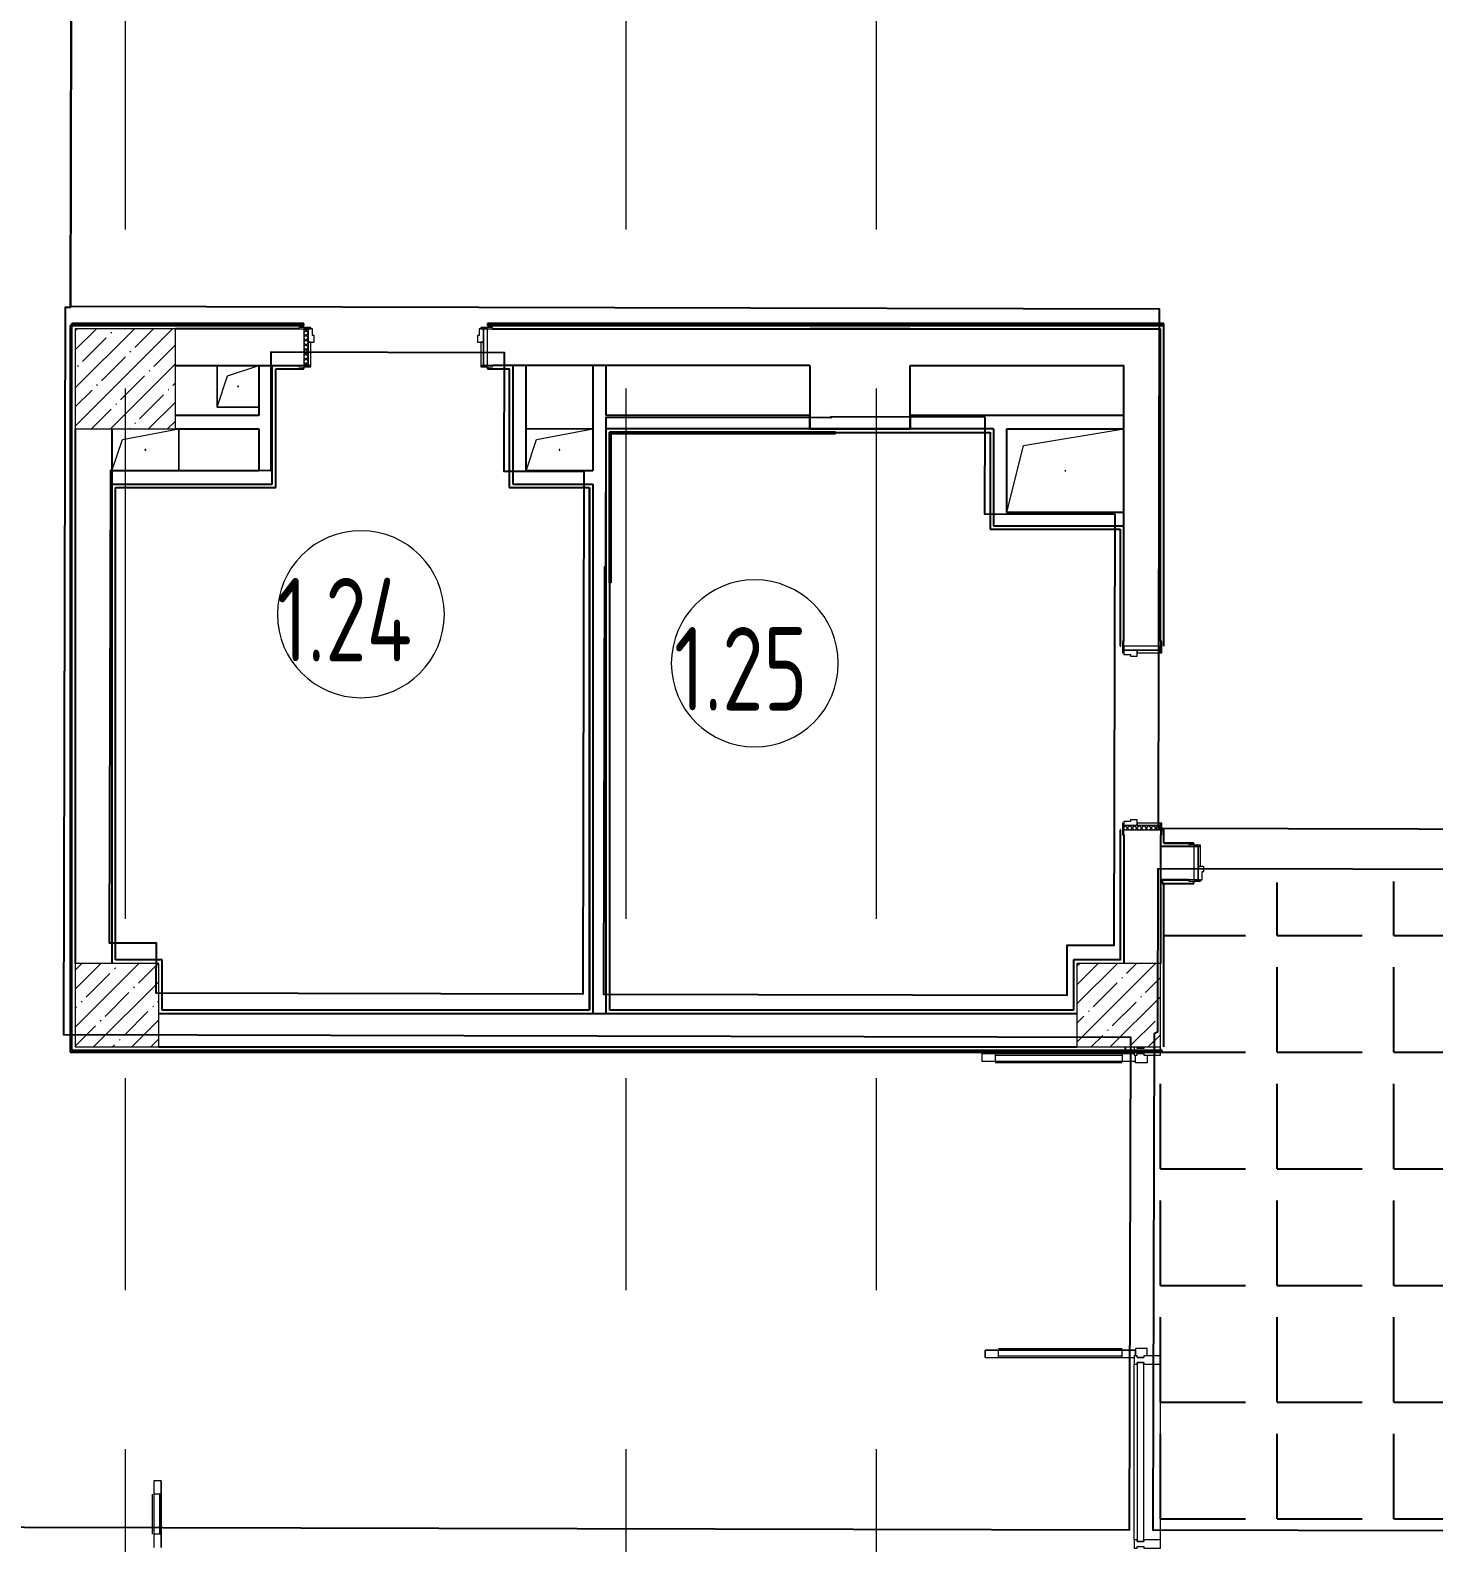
# Model space of a CAD drawing. Header units: millimetres. Extents: x -625 to 415037, y -3642 to 102118.
# Drawn here: x 13505 to 21912, y 7796 to 16851 of the extents above; entities that cross this region are included whole.
import ezdxf

# ---------------------------------------------------------------- set-up
doc = ezdxf.new("R2010")
doc.units = ezdxf.units.MM
doc.linetypes.add('Осевая', pattern=[6350, 1270, -952.5, 3175, -952.5])
doc.layers.add('1) плитка  КР1', color=40, linetype='Continuous')
for name, color, linetype, lineweight in [('A-AREA-IDEN', 7, 'Continuous', 9), ('A-DETL-GENF', 7, 'Continuous', 9), ('A-DOOR-FRAM-2', 7, 'Continuous', 5), ('A-GENM', 7, 'Continuous', 9), ('A-GLAZ-CURT-2', 7, 'Continuous', 20), ('A-GLAZ-CWMG', 7, 'Continuous', 9), ('A-GLAZ-CWMG-1', 7, 'Continuous', 20), ('S-COLS-1', 7, 'Continuous', 5), ('Оси-2', 7, 'Осевая', 9)]:
    doc.layers.add(name, color=color, linetype=linetype, lineweight=lineweight)
doc.layers.add('A-DOOR-FRAM-1', color=7, linetype='Continuous', lineweight=5, true_color=0xc0c0c0)
doc.styles.add('СПДС', font='ГОСТ тип А.ttf', dxfattribs={"width": 0.9})
pattern_1 = [(45, (-371.384, 174.685), (-14.1421, 14.1421), []), (135, (-371.384, 174.685), (-14.1421, -14.1421), [])]

# ---------------------------------------------------------------- blocks, each defined once
blk = doc.blocks.new('BSC_Колонна _Прямоугольная - 600х600-V16-Объем проектирования 1 этажа')
at = {"layer": 'S-COLS-1'}
h = blk.add_hatch(dxfattribs=at)
h.set_pattern_fill('FP_25', color=256, style=0, pattern_type=2)
h.set_pattern_definition([(45, (-14010, -14900), (-114.0493, 114.0493), []), (45, (-13895.95, -14900), (-114.0493, 114.0493), [201.612, -40.322, 6.706, -33.617])])
h.paths.add_polyline_path([(-80, -300), (300, -300), (300, 300), (-300, 300), (-300, -300)])
for p, q in [((300, 300), (-300, 300)), ((-300, 300), (-300, -300)), ((300, -300), (300, 300)), ((-300, -300), (300, -300))]:
    blk.add_line(p, q, dxfattribs=at)
blk = doc.blocks.new('Прямоугольный импост - Импост структурный с накладкой - 160мм Темный-30756008-Объем проектирования 1 этажа')
at = {"layer": 'A-GLAZ-CWMG-1'}
for p, q in [((-50, 0), (-50, 17)), ((-50, 17), (0, 17)), ((-40, 0), (-50, 0)), ((-40, -40), (-40, 0)), ((0, 0), (-10, 0)), ((-10, 0), (-10, -40)), ((0, 17), (0, 0)), ((-50, -140), (-50, -40)), ((-50, -40), (-40, -40)), ((-10, -40), (0, -40)), ((0, -40), (0, -140)), ((0, -140), (-50, -140))]:
    blk.add_line(p, q, dxfattribs=at)
blk = doc.blocks.new('Дверь_Витражная_остекление_ - ДВН_CОШ в витраже-31920700-Объем проектирования 1 этажа')
at = {"layer": 'A-DETL-GENF'}
for p, q in [((-900, 60), (-855.2, 60)), ((-855, 60), (-855, -10)), ((860, 60), (855, 60)), ((855, 60), (855, -10)), ((900, 60), (860, 60)), ((910, 0), (910, 40)), ((-910, -930), (-910, -17)), ((-910, -17), (-910, -930)), ((-910, -90), (-865, -90)), ((-865, -10), (-900, -10)), ((-865, -10), (-900, -10)), ((-855, -10), (-900, -10)), ((-900, -850), (-900, -90)), ((-865, -17), (-865, -10)), ((-865, -17), (-865, -10)), ((-865, -930), (-865, -17)), ((-865, -930), (-865, -17)), ((-856, -850), (-856, -90)), ((855, -10), (900, -10)), ((856, -830), (856, -90)), ((865, -10), (900, -10)), ((865, -867), (865, -10)), ((865, -10), (865, -867)), ((900, -10), (865, -10)), ((868.7, -90), (865, -90)), ((910, -90), (868.7, -90)), ((900, -830), (900, -90)), ((910, -908.5), (910, -17)), ((910, -908.5), (910, -17)), ((-910, -850), (-865, -850)), ((868.7, -830), (865, -830)), ((865, -910), (865, -867)), ((865, -867), (865, -910)), ((910, -830), (868.7, -830)), ((-910, -930), (-865, -930)), ((-910, -930), (-865, -930)), ((910, -910), (865, -910)), ((865, -910), (910, -910))]:
    blk.add_line(p, q, dxfattribs=at)
blk = doc.blocks.new('Прямоугольный импост - Импост структурный с накладкой - 160мм Темный-31915521-Объем проектирования 1 этажа')
at = {"layer": 'A-GLAZ-CWMG-1'}
for p, q in [((-25, 17), (25, 17)), ((-15, 0), (-25, 0)), ((-15, -40), (-15, 0)), ((25, 0), (15, 0)), ((15, 0), (15, -40)), ((25, 17), (25, 0)), ((-25, -40), (-15, -40)), ((15, -40), (25, -40)), ((25, -40), (25, -140)), ((25, -140), (-25, -140))]:
    blk.add_line(p, q, dxfattribs=at)
blk = doc.blocks.new('Системная панель - Стекло - 40мм-31920837-Объем проектирования 1 этажа')
at = {"layer": 'A-GLAZ-CURT-2'}
for p, q in [((535, 40), (-535, 40)), ((-535, 40), (-535, 0)), ((-535, 0), (535, 0)), ((535, 0), (535, 40))]:
    blk.add_line(p, q, dxfattribs=at)
blk = doc.blocks.new('Прямоугольный импост - Импост структурный с накладкой - 160мм Темный-31920697-Объем проектирования 1 этажа')
at = {"layer": 'A-GLAZ-CWMG'}
for p, q in [((20053.3, 7950), (20053.3, 9000)), ((20210.3, 7950), (20210.3, 9000))]:
    blk.add_line(p, q, dxfattribs=at)
blk = doc.blocks.new('Прямоугольный импост - Импост структурный с накладкой - 160мм Темный-30755591-Объем проектирования 1 этажа')
at = {"layer": 'A-GLAZ-CWMG-1'}
for p, q in [((-25, 0), (-25, 17)), ((-25, 17), (25, 17)), ((-15, 0), (-25, 0)), ((-15, -40), (-15, 0)), ((25, 0), (15, 0)), ((15, 0), (15, -40)), ((25, 17), (25, 0)), ((-25, -140), (-25, -40)), ((-25, -40), (-15, -40)), ((15, -40), (25, -40)), ((25, -40), (25, -140)), ((25, -140), (-25, -140))]:
    blk.add_line(p, q, dxfattribs=at)
blk = doc.blocks.new('110_Дверь_СКБ_1Ст_Внутренняя1 - Д-13 1100x2100h_кладовая-33288301-Объем проектирования 1 этажа')
at = {"layer": 'A-DOOR-FRAM-2'}
h = blk.add_hatch(dxfattribs=at)
h.set_pattern_fill('FP_86', color=256, style=0, pattern_type=2)
h.set_pattern_definition(pattern_1)
h.paths.add_polyline_path([(-512.5, -110), (-512.5, 110), (-537.5, 110), (-537.5, -110)])
at = {"layer": 'A-DOOR-FRAM-1'}
for p, q in [((-497.5, 118), (-567.5, 118)), ((-567.5, 118), (-567.5, 110)), ((-567.5, 110), (-497.5, 110)), ((-512.5, 110), (-537.5, 110)), ((-537.5, 110), (-537.5, -110)), ((-487.5, 110), (-512.5, 110)), ((-512.5, 110), (-512.5, 30)), ((-512.5, -110), (-512.5, 110)), ((-497.5, 110), (-512.5, 110)), ((-512.5, 110), (-512.5, 109)), ((-512.5, 109), (-497.5, 109)), ((-497.5, 110), (-497.5, 118)), ((-497.5, 109), (-497.5, 110)), ((-487.5, 70), (-487.5, 110)), ((512.5, 110), (512.5, 70)), ((537.5, 110), (512.5, 110)), ((592.5, 118), (522.5, 118)), ((522.5, 118), (522.5, 110)), ((537.5, 110), (522.5, 110)), ((522.5, 110), (522.5, 109)), ((522.5, 110), (592.5, 110)), ((522.5, 109), (537.5, 109)), ((537.5, 30), (537.5, 110)), ((562.5, 110), (537.5, 110)), ((537.5, 110), (537.5, -110)), ((537.5, 109), (537.5, 110)), ((562.5, -110), (562.5, 110)), ((592.5, 110), (592.5, 118)), ((-512.5, 30), (-477.5, 30)), ((-497.5, 30), (-512.5, 30)), ((-512.5, 30), (-512.5, -110)), ((-497.5, -110), (-497.5, 30)), ((-477.5, 70), (-487.5, 70)), ((-477.5, 30), (-477.5, 70)), ((512.5, 70), (502.5, 70)), ((502.5, 70), (502.5, 30)), ((502.5, 30), (537.5, 30)), ((537.5, 30), (522.5, 30)), ((522.5, 30), (522.5, -110)), ((537.5, -110), (537.5, 30)), ((-497.5, -110), (-567.5, -110)), ((-567.5, -110), (-567.5, -118)), ((-567.5, -118), (-497.5, -118)), ((-537.5, -110), (-512.5, -110)), ((-512.5, -110), (-497.5, -110)), ((-497.5, -118), (-497.5, -110)), ((522.5, -110), (537.5, -110)), ((592.5, -110), (522.5, -110)), ((522.5, -110), (522.5, -118)), ((522.5, -118), (592.5, -118)), ((537.5, -110), (562.5, -110)), ((592.5, -118), (592.5, -110))]:
    blk.add_line(p, q, dxfattribs=at)
blk = doc.blocks.new('110_Дверь_СКБ_1Ст_Внутренняя1 - Д-4к_п__1100x2100h_Артистические EI30-23985503-Объем проектирования 1 этажа')
at = {"layer": 'A-DOOR-FRAM-2'}
h = blk.add_hatch(dxfattribs=at)
h.set_pattern_fill('FP_86', color=256, style=0, pattern_type=2)
h.set_pattern_definition(pattern_1)
h.paths.add_polyline_path([(-537.5, -110), (-512.5, -110), (-512.5, 110), (-537.5, 110)])
at = {"layer": 'A-DOOR-FRAM-1'}
for p, q in [((-497.5, 118), (-567.5, 118)), ((-567.5, 118), (-567.5, 110)), ((-567.5, 110), (-497.5, 110)), ((-512.5, 110), (-537.5, 110)), ((-537.5, 110), (-537.5, -110)), ((-487.5, 110), (-512.5, 110)), ((-512.5, 110), (-512.5, 30)), ((-512.5, -110), (-512.5, 110)), ((-497.5, 110), (-512.5, 110)), ((-512.5, 110), (-512.5, 109)), ((-512.5, 109), (-497.5, 109)), ((-497.5, 110), (-497.5, 118)), ((-497.5, 109), (-497.5, 110)), ((-487.5, 70), (-487.5, 110)), ((512.5, 110), (512.5, 70)), ((537.5, 110), (512.5, 110)), ((592.5, 118), (522.5, 118)), ((522.5, 118), (522.5, 110)), ((537.5, 110), (522.5, 110)), ((522.5, 110), (522.5, 109)), ((522.5, 110), (592.5, 110)), ((522.5, 109), (537.5, 109)), ((537.5, 30), (537.5, 110)), ((562.5, 110), (537.5, 110)), ((537.5, 110), (537.5, -110)), ((537.5, 109), (537.5, 110)), ((562.5, -110), (562.5, 110)), ((592.5, 110), (592.5, 118)), ((-512.5, 30), (-477.5, 30)), ((-497.5, 30), (-512.5, 30)), ((-512.5, 30), (-512.5, -110)), ((-497.5, -110), (-497.5, 30)), ((-477.5, 70), (-487.5, 70)), ((-477.5, 30), (-477.5, 70)), ((512.5, 70), (502.5, 70)), ((502.5, 70), (502.5, 30)), ((502.5, 30), (537.5, 30)), ((537.5, 30), (522.5, 30)), ((522.5, 30), (522.5, -110)), ((537.5, -110), (537.5, 30)), ((-497.5, -110), (-567.5, -110)), ((-567.5, -110), (-567.5, -118)), ((-567.5, -118), (-497.5, -118)), ((-537.5, -110), (-512.5, -110)), ((-512.5, -110), (-497.5, -110)), ((-497.5, -118), (-497.5, -110)), ((522.5, -110), (537.5, -110)), ((592.5, -110), (522.5, -110)), ((522.5, -110), (522.5, -118)), ((522.5, -118), (592.5, -118)), ((537.5, -110), (562.5, -110)), ((592.5, -118), (592.5, -110))]:
    blk.add_line(p, q, dxfattribs=at)
blk = doc.blocks.new('BSC_Колонна _Прямоугольная - 500х500-V86-Объем проектирования 1 этажа')
at = {"layer": 'S-COLS-1'}
h = blk.add_hatch(dxfattribs=at)
h.set_pattern_fill('FP_103', color=256, style=0, pattern_type=2)
h.set_pattern_definition([(45, (-19960, -11150), (-114.0493, 114.0493), []), (45, (-19845.95, -11150), (-114.0493, 114.0493), [201.613, -40.323, 6.706, -33.617])])
h.paths.add_polyline_path([(-250, -250), (250, -250), (250, 250), (-250, 250), (-250, -50)])
for p, q in [((250, 250), (-250, 250)), ((-250, 250), (-250, -250)), ((250, -250), (250, 250)), ((-250, -250), (250, -250))]:
    blk.add_line(p, q, dxfattribs=at)
blk = doc.blocks.new('110_Дверь_СКБ_2Ст - Д-10 1800x2100h_Актовый зал EI30-23435156-Объем проектирования 1 этажа')
at = {"layer": 'A-DOOR-FRAM-2'}
h = blk.add_hatch(dxfattribs=at)
h.set_pattern_fill('FP_115', color=256, style=0, pattern_type=2)
h.set_pattern_definition([(45, (-771.384, 164.685), (-14.1421, 14.1421), []), (135, (-771.384, 164.685), (-14.1421, -14.1421), [])])
h.paths.add_polyline_path([(-937.5, 100), (-937.5, -100), (-912.5, -100), (-912.5, 100)])
at = {"layer": 'A-DOOR-FRAM-1'}
for p, q in [((-897.5, 108), (-967.5, 108)), ((-967.5, 108), (-967.5, 100)), ((-967.5, 100), (-897.5, 100)), ((-912.5, 100), (-937.5, 100)), ((-937.5, 100), (-937.5, -100)), ((-887.5, 100), (-912.5, 100)), ((-912.5, 100), (-912.5, 20)), ((-912.5, -100), (-912.5, 100)), ((-897.5, 100), (-897.5, 108)), ((-887.5, 50), (-887.5, 100)), ((912.5, 100), (912.5, 50)), ((937.5, 100), (912.5, 100)), ((992.5, 108), (922.5, 108)), ((922.5, 108), (922.5, 100)), ((922.5, 100), (992.5, 100)), ((937.5, 20), (937.5, 100)), ((962.5, 100), (937.5, 100)), ((937.5, 100), (937.5, -100)), ((962.5, -100), (962.5, 100)), ((992.5, 100), (992.5, 108)), ((-912.5, 20), (-877.5, 20)), ((-897.5, 20), (-912.5, 20)), ((-912.5, 20), (-912.5, -100)), ((-897.5, -100), (-897.5, 20)), ((-877.5, 50), (-887.5, 50)), ((-877.5, 20), (-877.5, 50)), ((912.5, 50), (902.5, 50)), ((902.5, 50), (902.5, 20)), ((902.5, 20), (937.5, 20)), ((937.5, 20), (922.5, 20)), ((922.5, 20), (922.5, -100)), ((937.5, -100), (937.5, 20)), ((-897.5, -100), (-967.5, -100)), ((-967.5, -100), (-967.5, -108)), ((-967.5, -108), (-897.5, -108)), ((-937.5, -100), (-912.5, -100)), ((-912.5, -100), (-897.5, -100)), ((-897.5, -108), (-897.5, -100)), ((922.5, -100), (937.5, -100)), ((992.5, -100), (922.5, -100)), ((922.5, -100), (922.5, -108)), ((922.5, -108), (992.5, -108)), ((937.5, -100), (962.5, -100)), ((992.5, -108), (992.5, -100))]:
    blk.add_line(p, q, dxfattribs=at)
blk = doc.blocks.new('GM_Отверстие прямоугольное _в плите_ - Отверстие-21608683-Объем проектирования 1 этажа')
at = {"layer": 'A-GENM'}
for p, q in [((-137.5, 62.5), (200, 125)), ((200, 125), (200, -125)), ((200, -125), (200, 125)), ((-200, -125), (-137.5, 62.5))]:
    blk.add_line(p, q, dxfattribs=at)
for start, end in [(360, 180), (180, 360)]:
    blk.add_arc((0, 0), 2.5, start, end, dxfattribs=at)
blk = doc.blocks.new('GM_Отверстие прямоугольное _в плите_ - Отверстие-V115-Объем проектирования 1 этажа')
at = {"layer": 'A-GENM'}
for p, q in [((-200, 125), (200, 125)), ((200, 125), (-200, 125)), ((-137.5, 62.5), (200, 125)), ((-200, -125), (-137.5, 62.5))]:
    blk.add_line(p, q, dxfattribs=at)
for start, end in [(360, 180), (180, 360)]:
    blk.add_arc((0, 0), 2.5, start, end, dxfattribs=at)
blk = doc.blocks.new('BSC_Колонна _Прямоугольная - 500х500-V137-Объем проектирования 1 этажа')
at = {"layer": 'S-COLS-1'}
h = blk.add_hatch(dxfattribs=at)
h.set_pattern_fill('FP_139', color=256, style=0, pattern_type=2)
h.set_pattern_definition([(45, (-13960, -11150), (-114.0493, 114.0493), []), (45, (-13845.95, -11150), (-114.0493, 114.0493), [201.612, -40.322, 6.706, -33.617])])
h.paths.add_polyline_path([(-250, -250), (250, -250), (250, 250), (-250, 247.8), (-250, -206.3)])
for p, q in [((250, 250), (-250, 250)), ((-250, 250), (-250, -250)), ((250, -250), (250, 250)), ((-250, -250), (250, -250))]:
    blk.add_line(p, q, dxfattribs=at)
blk = doc.blocks.new('GM_Отверстие прямоугольное _в плите_ - Отверстие-21955854-Объем проектирования 1 этажа')
at = {"layer": 'A-GENM'}
for p, q in [((-250, 150), (350, 250)), ((-350, -250), (-250, 150))]:
    blk.add_line(p, q, dxfattribs=at)
for start, end in [(360, 180), (180, 360)]:
    blk.add_arc((0, 0), 2.5, start, end, dxfattribs=at)
blk = doc.blocks.new('BSC_Колонна _Прямоугольная - 500х500-V167-Объем проектирования 1 этажа')
at = {"layer": 'S-COLS-1'}
for p, q in [((250, 250), (-250, 250)), ((-250, 250), (-250, -250)), ((250, -250), (250, 250)), ((-250, -250), (250, -250))]:
    blk.add_line(p, q, dxfattribs=at)
blk = doc.blocks.new('GM_Отверстие прямоугольное _в плите_ - Отверстие-V203-Объем проектирования 1 этажа')
at = {"layer": 'A-GENM'}
for p, q in [((-125, -125), (-125, 125)), ((-125, 125), (-125, -125)), ((-62.5, 62.5), (125, 125)), ((-125, -125), (-62.5, 62.5)), ((125, -125), (-125, -125)), ((-125, -125), (125, -125))]:
    blk.add_line(p, q, dxfattribs=at)
for start, end in [(360, 180), (180, 360)]:
    blk.add_arc((0, 0), 2.5, start, end, dxfattribs=at)
blk = doc.blocks.new('Прямоугольный импост - Импост структурный с накладкой - 160мм-31915517-Объем проектирования 1 этажа')
at = {"layer": 'A-GLAZ-CWMG-1'}
for p, q in [((0, 17), (-50, 17)), ((-50, 17), (-50, 0)), ((-50, 0), (-40, 0)), ((-40, 0), (-40, -40)), ((-10, -40), (-10, 0)), ((-10, 0), (0, 0)), ((-40, -40), (-50, -40)), ((-50, -40), (-50, -140)), ((0, -40), (-10, -40)), ((-50, -140), (0, -140))]:
    blk.add_line(p, q, dxfattribs=at)
blk = doc.blocks.new('Дверь_Витражная_остекление_ - ВВ-6 остекление-32633143-Объем проектирования 1 этажа')
at = {"layer": 'A-DETL-GENF'}
for p, q in [((-630, 880), (-585, 880)), ((-630, 880), (-630, 20)), ((-585, 880), (-630, 880)), ((-630, 880), (-630, 20)), ((-585, 880), (-585, 20)), ((-585, 20), (-585, 880)), ((-630, 800), (-585, 800)), ((-620, 800), (-620, 100)), ((-576, 800), (-576, 100)), ((680, 420), (635, 420)), ((635, 420), (635, 20)), ((680, 420), (635, 420)), ((635, 420), (635, 20)), ((680, 420), (680, 20)), ((680, 20), (680, 420)), ((626, 340), (626, 100)), ((680, 340), (635, 340)), ((670, 340), (670, 100)), ((-630, 100), (-585, 100)), ((680, 100), (635, 100)), ((-585, 20), (-630, 20)), ((-630, 20), (-585, 20))]:
    blk.add_line(p, q, dxfattribs=at)
blk = doc.blocks.new('Марка_Помещения - Номер-25198446-Объем проектирования 1 этажа')
at = {"layer": 'A-AREA-IDEN'}
for start, end in [(360, 180), (180, 360)]:
    blk.add_arc((0, 0), 2.5, start, end, dxfattribs=at)

msp = doc.modelspace()

# ---------------------------------------------------------------- hatches: boundary and pattern name
at = {"layer": '1) плитка  КР1'}
h = msp.add_hatch(dxfattribs=at)
h.set_pattern_fill('ANGLE', color=256, scale=100)
h.set_pattern_definition([(0, (20274.96, 10732.44), (0, 698.5), [508, -190.5]), (90, (20274.96, 10732.44), (-698.5, 4e-14), [508, -190.5])])
h.paths.add_polyline_path([(20275, 10732.4), (20275, 7872.9), (28059.5, 7854.6), (28059.5, 10742.9), (22766.5, 10732.4), (22654.7, 11763.9), (20295.7, 11742.9)])

# ---------------------------------------------------------------- linework, layer by layer
for p, q in [((13743.7, 15083.9), (13743.7, 10732.4)), ((13743.7, 15083.9), (15144.7, 15083.9)), ((13754.7, 10743.4), (13754.7, 15094.9)), ((15144.7, 15094.9), (13754.7, 15094.9)), ((15144.7, 15083.9), (13754.7, 15083.9)), ((15114.7, 15063.9), (14374.7, 15063.9)), ((15144.7, 15083.9), (15144.7, 15094.9)), ((20295.7, 15094.9), (16244.7, 15094.9)), ((16244.7, 15094.9), (16244.7, 15083.9)), ((20294.7, 15083.9), (16244.7, 15083.9)), ((16244.7, 15083.9), (20294.7, 15083.9)), ((16274.7, 15063.9), (20274.7, 15063.9)), ((18775, 15063.9), (18175, 15063.9)), ((20274.7, 13193.9), (20274.7, 15063.9)), ((20294.7, 15083.9), (20294.7, 15083.9)), ((20295.7, 15083.9), (20294.7, 15083.9)), ((20295.7, 13163.9), (20295.7, 15094.9)), ((14374.7, 14843.9), (15114.7, 14843.9)), ((14874.7, 14843.9), (14874.7, 14543.9)), ((14954.7, 14133.9), (14954.7, 14843.9)), ((14974.7, 14823.9), (14974.7, 14822.9)), ((14975.7, 14822.9), (15144.7, 14822.9)), ((14975.7, 14112.9), (14975.7, 14822.9)), ((15144.7, 14823.9), (15144.7, 14835.9)), ((15144.7, 14822.9), (15144.7, 14823.9)), ((16244.7, 14835.9), (16244.7, 14823.9)), ((16244.7, 14823.9), (16374.7, 14823.9)), ((16244.7, 14823.9), (16244.7, 14822.9)), ((16244.7, 14822.9), (16373.7, 14822.9)), ((18175, 14843.9), (16274.7, 14843.9)), ((16373.7, 14822.9), (16373.7, 14112.9)), ((16394.7, 14843.9), (16394.7, 14133.9)), ((16474.7, 14213.9), (16474.7, 14843.9)), ((16874.7, 14843.9), (16874.7, 14213.9)), ((16954.7, 14543.9), (16954.7, 14843.9)), ((18175, 14843.9), (18175, 14463.9)), ((18775, 14843.9), (20054.7, 14843.9)), ((18775, 14463.9), (18775, 14843.9)), ((20054.7, 13193.9), (20054.7, 14843.9)), ((14874.7, 14543.9), (14374.7, 14543.9)), ((18174.7, 14543.9), (16954.7, 14543.9)), ((18174.7, 14463.9), (18174.7, 14543.9)), ((20054.7, 14543.9), (18775, 14543.9)), ((18775, 14543.9), (18775, 14463.9)), ((13774.7, 14463.9), (13774.7, 11263.9)), ((13994.7, 14463.9), (13994.7, 11263.9)), ((14374.7, 14463.9), (14874.7, 14463.9)), ((14874.7, 14463.9), (14874.7, 14213.9)), ((16954.7, 10963.9), (16954.7, 14463.9)), ((19274.7, 14463.9), (16954.7, 14463.9)), ((16974.7, 13542.9), (16974.7, 14444.9)), ((16982.7, 14444.9), (16974.7, 14444.9)), ((18329.2, 14444.9), (16982.7, 14444.9)), ((16982.7, 14443.9), (18329.2, 14443.9)), ((16982.7, 14436.9), (16982.7, 13542.9)), ((16982.7, 14436.9), (18329.2, 14436.9)), ((18175, 14463.9), (18775, 14463.9)), ((18329.2, 14443.9), (18329.2, 14444.9)), ((18329.2, 14443.9), (18329.2, 14442.9)), ((18329.2, 14442.9), (19253.7, 14442.9)), ((18329.2, 14436.9), (18329.2, 14442.9)), ((19253.7, 14442.9), (19253.7, 13862.9)), ((19254.7, 14443.9), (19254.7, 14442.9)), ((19274.7, 14463.9), (19274.7, 13883.9)), ((19354.7, 14463.9), (20054.7, 14463.9)), ((19354.7, 13963.9), (19354.7, 14463.9)), ((14874.7, 14213.9), (13994.7, 14213.9)), ((13994.7, 14133.9), (14954.7, 14133.9)), ((16394.7, 14133.9), (16874.7, 14133.9)), ((16874.7, 14213.9), (16474.7, 14213.9)), ((16874.7, 14133.9), (16874.7, 10963.9)), ((14014.7, 14112.9), (14014.7, 14113.9)), ((14015.7, 14112.9), (14975.7, 14112.9)), ((14015.7, 11284.9), (14015.7, 14112.9)), ((16373.7, 14112.9), (16853.7, 14112.9)), ((16853.7, 14112.9), (16853.7, 10984.9)), ((16854.7, 14113.9), (16854.7, 10983.9)), ((20054.7, 13963.9), (19354.7, 13963.9)), ((19253.7, 13862.9), (20033.7, 13862.9)), ((19274.7, 13883.9), (20054.7, 13883.9)), ((20033.7, 13862.9), (20033.7, 13163.9)), ((20034.7, 13863.9), (20034.7, 13862.9)), ((16975.7, 10984.9), (16975.7, 13542.9)), ((16982.7, 13542.9), (16975.7, 13542.9)), ((20033.7, 13163.9), (20034.7, 13163.9)), ((20294.7, 13163.9), (20295.7, 13163.9)), ((20033.7, 12063.9), (20033.7, 11284.9)), ((20034.7, 12063.9), (20033.7, 12063.9)), ((20294.7, 12063.9), (20282.7, 12063.9)), ((20295.7, 12063.9), (20294.7, 12063.9)), ((20295.7, 11984.9), (20295.7, 12063.9)), ((20054.7, 12033.9), (20054.7, 11263.9)), ((20274.7, 12033.9), (20274.7, 11263.9)), ((20444.7, 11963.9), (20274.7, 11963.9)), ((20295.7, 11983.9), (20294.7, 11983.9)), ((20474.7, 11984.9), (20295.7, 11984.9)), ((20295.7, 11983.9), (20474.7, 11983.9)), ((20474.7, 11983.9), (20474.7, 11984.9)), ((20474.7, 11971.9), (20474.7, 11983.9)), ((20274.7, 11763.9), (20444.7, 11763.9)), ((20444.7, 11763.9), (20284.7, 11763.9)), ((20284.7, 11763.9), (20284.7, 11743.9)), ((20284.7, 11743.9), (20294.7, 11743.9)), ((20284.7, 11743.9), (20284.7, 11742.9)), ((20284.7, 11742.9), (20294.7, 11742.9)), ((20295.7, 11742.9), (20474.7, 11742.9)), ((20295.7, 10763.9), (20295.7, 11742.9)), ((20474.7, 11743.9), (20474.7, 11755.9)), ((20474.7, 11742.9), (20474.7, 11743.9)), ((14015.7, 11283.9), (14014.7, 11283.9)), ((14295.7, 11284.9), (14015.7, 11284.9)), ((14295.7, 10984.9), (14295.7, 11284.9)), ((20033.7, 11284.9), (19753.7, 11284.9)), ((19753.7, 11284.9), (19753.7, 10984.9)), ((20034.7, 11283.9), (20033.7, 11283.9)), ((14274.7, 10963.9), (19774.7, 10963.9)), ((14295.7, 10983.9), (14294.7, 10983.9)), ((16853.7, 10984.9), (14295.7, 10984.9)), ((16974.7, 10983.9), (16974.7, 10984.9)), ((19753.7, 10984.9), (16975.7, 10984.9)), ((19754.7, 10983.9), (19753.7, 10983.9)), ((13743.7, 10732.4), (20284.7, 10732.4)), ((20284.7, 10743.4), (13754.7, 10743.4)), ((14274.7, 10763.9), (19774.7, 10763.9)), ((20064.7, 10743.9), (20064.7, 10763.9)), ((20284.7, 10732.4), (20284.7, 10743.4)), ((20294.7, 10763.9), (20295.7, 10763.9))]:
    msp.add_line(p, q)
at = {"flags": 128}
for points in [[(7679.5, 7902.5), (20089.8, 7873.3), (20096.7, 10820.8), (13705.5, 10835.8), (13715.7, 15192.8), (13746.7, 15192.7), (13752.8, 17792.7), (13721.8, 17792.8), (13723.3, 18441.8), (13754.3, 18441.7), (13754.3, 18451.7), (13761.6, 21541.7), (13730.6, 21541.8), (13732.1, 22191.8), (13763.1, 22191.7), (13763.1, 22193.7), (13768.8, 24626.7), (13747.8, 24626.8), (13753.7, 27117.3), (13524.9, 27117.8), (9795.7, 27126.6)], [(21942.9, 26797), (20284.9, 26800.9), (20284.1, 26428.1), (18804.3, 26431.6), (18803.8, 26224.4), (18141.8, 26226), (18142.3, 26431), (14844.1, 26438.7), (14839.8, 24623.7), (13768.8, 24626.2), (13763.1, 22199.2), (14394.1, 22197.7), (14392.6, 21534.7), (13761.6, 21536.2), (13754.3, 18457.2), (14385.3, 18455.8), (14383.8, 17786.8), (13752.8, 17788.2), (13746.7, 15198.2), (20267.7, 15182.9), (20260.4, 12072.9), (22598.4, 12067.5)]]:
    msp.add_lwpolyline(points, dxfattribs=at)
for points in [[(16823.4, 14209), (16343.4, 14210.1), (16345, 14920.1), (14947, 14923.4), (14945.4, 14213.4), (13985.4, 14215.7), (13978.7, 11387.7), (14258.7, 11387), (14258, 11087), (16816, 11081)], [(19224.1, 14533.4), (18299.6, 14535.6), (18299.6, 14529.6), (16953.1, 14532.7), (16951, 13638.7), (16944, 13638.7), (16938, 11080.7), (19716, 11074.2), (19716.7, 11374.2), (19996.7, 11373.6), (20002.8, 13951.6), (19222.8, 13953.4)], [(28059.5, 7854.6), (28066.4, 10812.6), (22595.5, 10825.5), (22597.8, 11825.5), (20259.8, 11830.9), (20257.5, 10851.9), (20236.5, 10842), (20229.5, 7873)]]:
    msp.add_lwpolyline(points, close=True, dxfattribs=at)
at = {"layer": 'Оси-2'}
for p, q in [((14074.7, 2957.7), (14074.7, 22262)), ((17074.7, 2957.7), (17074.7, 22262)), ((18574.7, 2957.7), (18574.7, 22262))]:
    msp.add_line(p, q, dxfattribs=at)

# ---------------------------------------------------------------- block references
for name, p in [('BSC_Колонна _Прямоугольная - 600х600-V16-Объем проектирования 1 этажа', (14074.7, 14763.9)), ('110_Дверь_СКБ_1Ст_Внутренняя1 - Д-13 1100x2100h_кладовая-33288301-Объем проектирования 1 этажа', (15682.2, 14953.9)), ('GM_Отверстие прямоугольное _в плите_ - Отверстие-V203-Объем проектирования 1 этажа', (14749.7, 14718.9)), ('GM_Отверстие прямоугольное _в плите_ - Отверстие-21608683-Объем проектирования 1 этажа', (14194.7, 14338.9)), ('GM_Отверстие прямоугольное _в плите_ - Отверстие-V115-Объем проектирования 1 этажа', (16674.7, 14338.9)), ('GM_Отверстие прямоугольное _в плите_ - Отверстие-21955854-Объем проектирования 1 этажа', (19704.7, 14213.9)), ('BSC_Колонна _Прямоугольная - 500х500-V137-Объем проектирования 1 этажа', (14024.7, 11013.9)), ('BSC_Колонна _Прямоугольная - 500х500-V86-Объем проектирования 1 этажа', (20024.7, 11013.9)), ('BSC_Колонна _Прямоугольная - 500х500-V167-Объем проектирования 1 этажа', (20024.7, 11013.9)), ('Прямоугольный импост - Импост структурный с накладкой - 160мм Темный-31920697-Объем проектирования 1 этажа', (64.7, -136.1)), ('Дверь_Витражная_остекление_ - ВВ-6 остекление-32633143-Объем проектирования 1 этажа', (13609.7, 7746.9))]:
    msp.add_blockref(name, p)
for name, p, rotation in [('110_Дверь_СКБ_1Ст_Внутренняя1 - Д-4к_п__1100x2100h_Артистические EI30-23985503-Объем проектирования 1 этажа', (20164.7, 12601.4), 90), ('110_Дверь_СКБ_2Ст - Д-10 1800x2100h_Актовый зал EI30-23435156-Объем проектирования 1 этажа', (21437.2, 11863.9), 180), ('Дверь_Витражная_остекление_ - ДВН_CОШ в витраже-31920700-Объем проектирования 1 этажа', (20135, 9813.9), 269.9999999999999), ('Прямоугольный импост - Импост структурный с накладкой - 160мм-31915517-Объем проектирования 1 этажа', (20135, 10763.9), 89.99999999999993), ('Системная панель - Стекло - 40мм-31920837-Объем проектирования 1 этажа', (20135, 8338.9), 269.9999999999999)]:
    msp.add_blockref(name, p, dxfattribs=dict(rotation=rotation))
at = {"extrusion": (0, 0, -1), "rotation": 270.0000000000001}
for name, p in [('Прямоугольный импост - Импост структурный с накладкой - 160мм Темный-31915521-Объем проектирования 1 этажа', (-20135, 10738.9)), ('Прямоугольный импост - Импост структурный с накладкой - 160мм Темный-30755591-Объем проектирования 1 этажа', (-20135, 8888.9)), ('Прямоугольный импост - Импост структурный с накладкой - 160мм Темный-30756008-Объем проектирования 1 этажа', (-20135, 7763.9))]:
    msp.add_blockref(name, p, dxfattribs=at)
at = {"layer": 'A-AREA-IDEN', "xscale": 199.9999999999999, "yscale": 199.9999999999999, "zscale": 199.9999999999999}
for p in [(15485.4, 13354.8), (17844.9, 13060.7)]:
    msp.add_blockref('Марка_Помещения - Номер-25198446-Объем проектирования 1 этажа', p, dxfattribs=at)

# ---------------------------------------------------------------- texts
at = {"layer": 'A-AREA-IDEN', "char_height": 500, "attachment_point": 1, "style": 'СПДС'}
for s, insert, width in [('1.24', (14983.6, 13572), 1255.443), ('1.25', (17361.1, 13277.8), 1212.151)]:
    msp.add_mtext(s, dxfattribs=dict(at, insert=insert, width=width))

doc.saveas('drawing.dxf')
